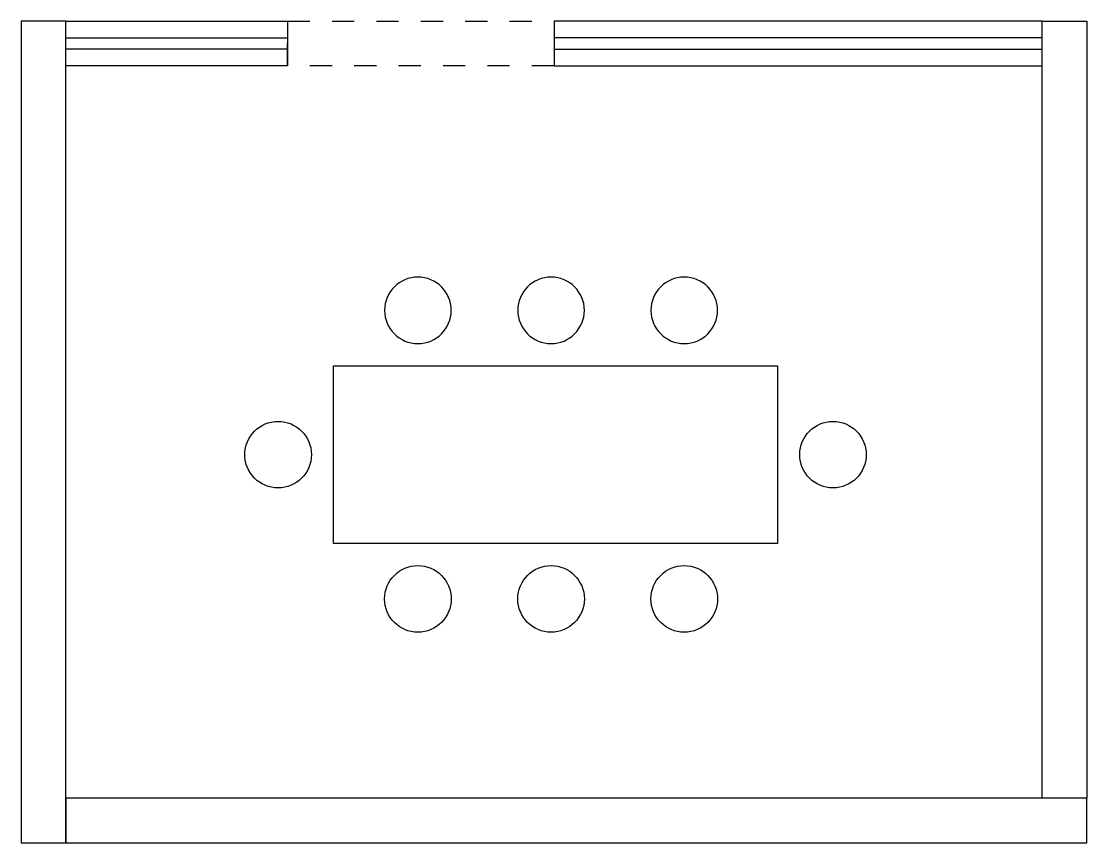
# Model space of a CAD drawing. Header units: metres. Extents: x 38.23 to 43.03, y -1.13 to 2.57.
import ezdxf

# ---------------------------------------------------------------- set-up
doc = ezdxf.new("R2010")
doc.units = ezdxf.units.M
doc.linetypes.add('Dashed', pattern=[0.01, 0.005, -0.005])
for name, color, linetype, true_color in [('墙体', 1, 'Continuous', 0xff0000), ('桌子', 100, 'Continuous', 0x00ff32), ('椅子', 160, 'Continuous', 0x004cff), ('玻璃', 4, 'Continuous', 0x00ffe7)]:
    doc.layers.add(name, color=color, linetype=linetype, true_color=true_color)
doc.layers.add('虚线', color=7, linetype='Dashed')

msp = doc.modelspace()

# ---------------------------------------------------------------- linework, layer by layer
at = {"layer": '墙体'}
for points in [[(38.431, -1.1347), (38.431, 2.5653), (38.231, 2.5653), (38.231, -1.1347)], [(38.431, 2.5653), (39.431, 2.5653), (39.431, 2.3653), (38.431, 2.3653)], [(42.831, 2.5653), (40.631, 2.5653), (40.631, 2.3653), (42.831, 2.3653)], [(42.831, -0.9347), (42.831, 2.5653), (43.031, 2.5653), (43.031, -0.9347)], [(43.031, -0.9347), (38.431, -0.9347), (38.431, -1.1347), (43.031, -1.1347)]]:
    msp.add_lwpolyline(points, close=True, dxfattribs=at)
at = {"layer": '桌子'}
msp.add_lwpolyline([(39.6379, 1.0133), (41.6379, 1.0133), (41.6379, 0.2133), (39.6379, 0.2133)], close=True, dxfattribs=at)
at = {"layer": '椅子', "extrusion": (0, 0, -1)}
for centre in [(-40.0177, 1.2633), (-40.6177, 1.2633), (-41.2177, 1.2633)]:
    msp.add_circle(centre, 0.15, dxfattribs=at)
at = {"layer": '椅子'}
for centre in [(39.3879, 0.6133), (41.8879, 0.6133), (40.0177, -0.0367), (40.6177, -0.0367), (41.2177, -0.0367)]:
    msp.add_circle(centre, 0.15, dxfattribs=at)
at = {"layer": '玻璃'}
for points in [[(38.431, 2.4903), (39.431, 2.4903), (39.431, 2.4403), (38.431, 2.4403)], [(42.831, 2.4903), (40.631, 2.4903), (40.631, 2.4403), (42.831, 2.4403)]]:
    msp.add_lwpolyline(points, close=True, dxfattribs=at)
at = {"layer": '虚线'}
msp.add_lwpolyline([(39.431, 2.5653), (40.631, 2.5653), (40.631, 2.3653), (39.431, 2.3653)], close=True, dxfattribs=at)

doc.saveas('drawing.dxf')
